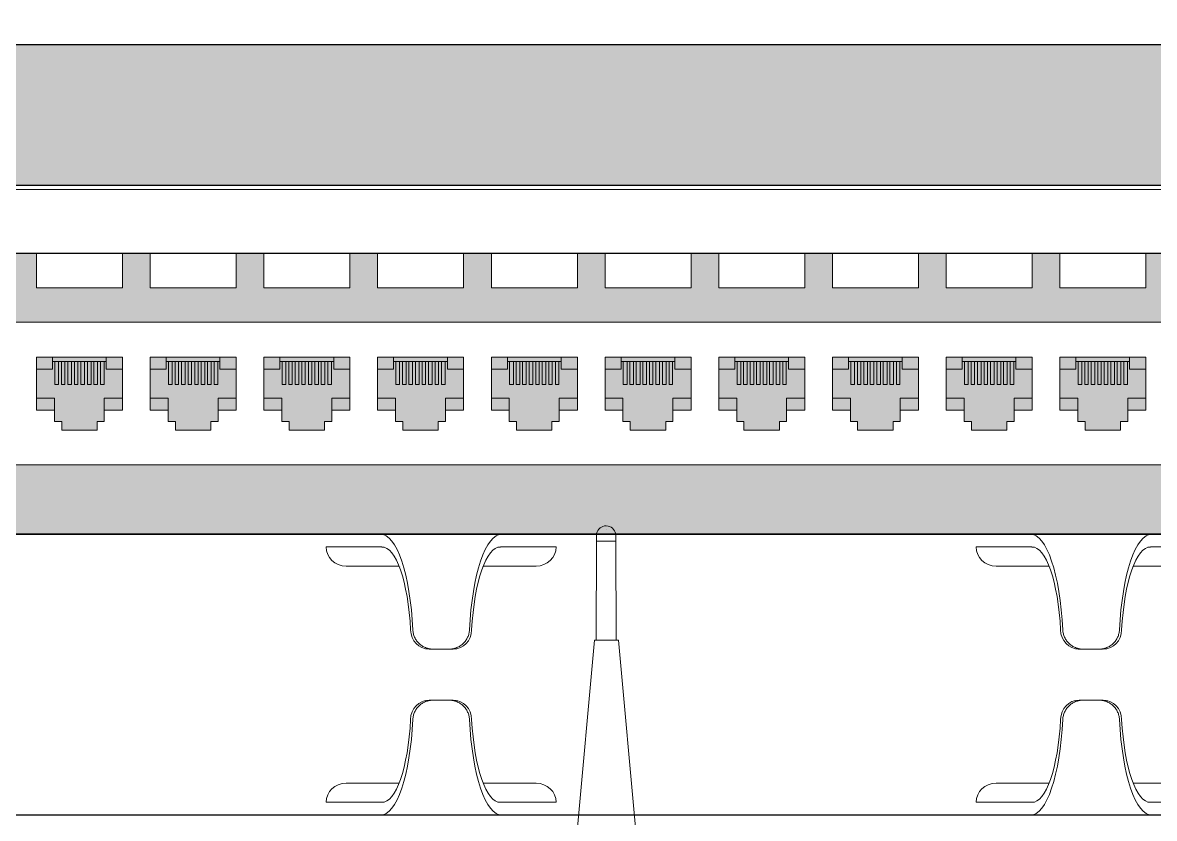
# Model space of a CAD drawing. Header units: millimetres. Extents: x -695119 to 412940, y -249585 to 622758.
# Drawn here: x -471114 to -467418, y 90512 to 93113 of the extents above; entities that cross this region are included whole.
import ezdxf

# ---------------------------------------------------------------- set-up
doc = ezdxf.new("R2010")
doc.units = ezdxf.units.MM
doc.layers.add('(АР) Текст', color=7, linetype='Continuous', lineweight=25)

# ---------------------------------------------------------------- blocks, each defined once
blk = doc.blocks.new('Органайзер1U')
at = {"lineweight": 9}
for p, q in [((923.7, 419.7, -149.5), (836.7, 419.7, -452.7)), ((1196.4, 419.7, -452.7), (1109.5, 419.7, -149.5)), ((1940.2, 419.7, 323.2), (1853.3, 419.7, 20)), ((2213, 419.7, 20), (2126.1, 419.7, 323.2)), ((951, 389.7, -162.2), (867.9, 389.7, -432.7)), ((1082.2, 389.7, -162.2), (1165.2, 389.7, -432.7)), ((1967.5, 389.7, 310.5), (1884.5, 389.7, 40)), ((2098.8, 389.7, 310.5), (2181.8, 389.7, 40)), ((1035.4, 259.8), (997.7, 259.8)), ((997.7, 259.8), (1004.1, 259.8, 22.4)), ((1029, 259.8, 22.4), (1035.4, 259.8)), ((2050.8, 259.8, 452.7), (2013.1, 259.8, 452.7)), ((2013.1, 259.8, 452.7), (2019.5, 259.8, 475.1)), ((2044.4, 259.8, 475.1), (2050.8, 259.8, 452.7)), ((1035.4, 179.8), (997.7, 179.8)), ((997.7, 179.8), (1004.1, 179.8, 22.4)), ((1029, 179.8, 22.4), (1035.4, 179.8)), ((2052, 179.8, 472.7), (2014.3, 179.8, 472.7)), ((2014.3, 179.8, 472.7), (2020.7, 179.8, 495)), ((2045.6, 179.8, 495), (2052, 179.8, 472.7)), ((951, 50, -162.2), (867.9, 50, -432.7)), ((1082.2, 50, -162.2), (1165.2, 50, -432.7)), ((1967.5, 50, 310.5), (1884.5, 50, 40)), ((2098.8, 50, 310.5), (2181.8, 50, 40)), ((923.7, 20, -149.5), (836.7, 20, -452.7)), ((1196.4, 20, -452.7), (1109.5, 20, -149.5)), ((1940.2, 20, 323.2), (1853.3, 20, 20)), ((2213, 20, 20), (2126.1, 20, 323.2))]:
    blk.add_line(p, q, dxfattribs=at)
at = {"lineweight": 30, "ltscale": 10}
for points in [[(-2403, 439.8), (2403, 439.8)], [(2403, -0.2), (-2403, -0.2)]]:
    blk.add_lwpolyline(points, dxfattribs=at)
at = {"lineweight": 9, "extrusion": (-0.275637, -3.86225e-05, -0.961262)}
for centre in [(-289.6, -959.1, -275), (-289.5, -1806, -1009.6)]:
    blk.add_arc(centre, 30, 0.0084, 90.0077, dxfattribs=at)
at = {"lineweight": 9, "extrusion": (0.275637, -3.86225e-05, -0.961262)}
for centre in [(289.9, 995.3, 285.4), (290, 2102.8, 111.3)]:
    blk.add_arc(centre, 30, 89.9923, 179.9916, dxfattribs=at)
at = {"lineweight": 9, "extrusion": (-0.275637, 3.86225e-05, -0.961262)}
for centre in [(-150, -959, -275), (-150.2, -1806, -1009.6)]:
    blk.add_arc(centre, 30, 89.9923, 179.9916, dxfattribs=at)
at = {"lineweight": 9, "extrusion": (0.275637, 3.86225e-05, -0.961262)}
for centre in [(149.7, 995.3, 285.4), (149.6, 2102.8, 111.3)]:
    blk.add_arc(centre, 30, 0.0084, 90.0077, dxfattribs=at)
at = {"lineweight": 9, "extrusion": (0.961262, -6.12038e-17, -0.275637)}
for centre in [(921.9, 261.5, -155.7), (1938.4, 261.5, 316.9)]:
    blk.add_ellipse(centre, major_axis=(51.1, 0, 178.1), ratio=0.961262, start_param=-1.580604, end_param=-0.159207, dxfattribs=at)
at = {"lineweight": 9, "extrusion": (0.961262, 6.12038e-17, 0.275637)}
for centre, major_axis, start_param, end_param in [((1111.3, 261.5, -155.7), (-51.1, 0, 178.1), -1.580604, -0.159207), ((2127.9, 261.5, 316.9), (-51.1, 0, 178.1), -1.580604, -0.159207), ((1108.7, 262.2, -146.8), (-45.1, 0, 157.4), 4.69506, 6.107426), ((2125.3, 262.2, 325.9), (-45.1, 0, 157.4), 4.69506, 6.107426)]:
    blk.add_ellipse(centre, major_axis=major_axis, ratio=0.961262, start_param=start_param, end_param=end_param, dxfattribs=at)
at = {"lineweight": 9, "extrusion": (-9.99013e-30, -1.95922e-16, -1)}
for centre in [(867.9, 419.7, -432.7), (1884.5, 419.7, 40)]:
    blk.add_ellipse(centre, major_axis=(-31.2, 0), ratio=0.961262, start_param=-1.570796, end_param=0, dxfattribs=at)
at = {"lineweight": 9, "extrusion": (-0.961262, 6.12038e-17, 0.275637)}
for centre in [(924.4, 262.2, -146.8), (1941, 262.2, 325.9)]:
    blk.add_ellipse(centre, major_axis=(45.1, 0, 157.4), ratio=0.961262, start_param=0.175759, end_param=1.588125, dxfattribs=at)
at = {"lineweight": 9}
for centre, major_axis in [((1165.2, 419.7, -432.7), (31.2, 0)), ((867.9, 20, -432.7), (-31.2, 0)), ((1884.5, 20, 40), (-31.2, 0))]:
    blk.add_ellipse(centre, major_axis=major_axis, ratio=0.961262, start_param=-1.570796, end_param=0, dxfattribs=at)
at = {"lineweight": 9, "extrusion": (-0.961262, -6.12038e-17, 0.275637)}
for centre in [(921.9, 178.1, -155.7), (1938.4, 178.1, 316.9)]:
    blk.add_ellipse(centre, major_axis=(51.1, 0, 178.1), ratio=0.961262, start_param=-1.580604, end_param=-0.159207, dxfattribs=at)
at = {"lineweight": 9, "extrusion": (0.961262, 6.12038e-17, -0.275637)}
for centre in [(924.4, 177.4, -146.8), (1941, 177.4, 325.9)]:
    blk.add_ellipse(centre, major_axis=(45.1, 0, 157.4), ratio=0.961262, start_param=0.175759, end_param=1.588125, dxfattribs=at)
at = {"lineweight": 9, "extrusion": (-0.961262, 6.12038e-17, -0.275637)}
for centre, major_axis, start_param, end_param in [((1111.3, 178.1, -155.7), (-51.1, 0, 178.1), -1.580604, -0.159207), ((1108.7, 177.4, -146.8), (-45.1, 0, 157.4), 4.69506, 6.107426), ((2127.9, 178.1, 316.9), (-51.1, 0, 178.1), -1.580604, -0.159207), ((2125.3, 177.4, 325.9), (-45.1, 0, 157.4), 4.69506, 6.107426)]:
    blk.add_ellipse(centre, major_axis=major_axis, ratio=0.961262, start_param=start_param, end_param=end_param, dxfattribs=at)
at = {"lineweight": 9, "extrusion": (9.99013e-30, 1.95922e-16, -1)}
blk.add_ellipse((1165.2, 20, -432.7), major_axis=(31.2, 0), ratio=0.961262, start_param=-1.570796, end_param=0, dxfattribs=at)
at = {"lineweight": 9}
for points in [[(952.6, 389.7, -157.5), (952.5, 389.7, -157.5), (952.4, 389.7, -157.5), (952.4, 389.7, -157.5)], [(952.6, 389.7, -157.5), (952.5, 389.7, -157.5), (952.4, 389.7, -157.5), (952.4, 389.7, -157.5)], [(1080.8, 389.7, -157.5), (1080.7, 389.7, -157.5), (1080.6, 389.7, -157.5), (1080.6, 389.7, -157.5)], [(1080.8, 389.7, -157.5), (1080.7, 389.7, -157.5), (1080.6, 389.7, -157.5), (1080.6, 389.7, -157.5)], [(1969.1, 389.7, 315.2), (1969.1, 389.7, 315.2), (1969, 389.7, 315.2), (1969, 389.7, 315.2)], [(1969.1, 389.7, 315.2), (1969.1, 389.7, 315.2), (1969, 389.7, 315.2), (1969, 389.7, 315.2)], [(2097.3, 389.7, 315.2), (2097.3, 389.7, 315.2), (2097.2, 389.7, 315.2), (2097.2, 389.7, 315.2)], [(2097.3, 389.7, 315.2), (2097.3, 389.7, 315.2), (2097.2, 389.7, 315.2), (2097.2, 389.7, 315.2)]]:
    blk.add_open_spline(points, degree=3, dxfattribs=at)
for points, knots in [([(1004.1, 259.8, 22.4), (1002.2, 259.8, 22.4), (1000.2, 260, 22.4), (996.2, 260.7, 22.4), (994.2, 261.3, 22.4), (990.3, 262.8, 22.4), (988.5, 263.8, 22.4), (985, 266, 22.3), (983.4, 267.2, 22.3), (980.7, 269.9, 22.2), (979.3, 271.4, 22.1), (977, 274.6, 21.9), (976, 276.4, 21.8), (974.3, 280.1, 21.4), (973.6, 282, 21.2), (972.7, 285.9, 20.7), (972.4, 287.9, 20.4), (972.3, 289.8, 20.1)], [18.612291, 18.612291, 18.612291, 18.612291, 19.195929, 19.195929, 19.779566, 19.779566, 20.363204, 20.363204, 20.946842, 20.946842, 21.522754, 21.522754, 22.098666, 22.098666, 22.674578, 22.674578, 23.250457, 23.250457, 23.250457, 23.250457]), ([(1060.8, 289.8, 20.1), (1060.8, 287.9, 20.4), (1060.5, 285.9, 20.7), (1059.6, 282.1, 21.2), (1058.9, 280.1, 21.4), (1057.2, 276.5, 21.8), (1056.2, 274.7, 21.9), (1053.9, 271.4, 22.1), (1052.6, 270, 22.2), (1049.8, 267.3, 22.3), (1048.2, 266, 22.3), (1044.7, 263.8, 22.4), (1042.9, 262.8, 22.4), (1039, 261.3, 22.4), (1037, 260.7, 22.4), (1033, 260, 22.4), (1031, 259.8, 22.4), (1029, 259.8, 22.4)], [4.570415, 4.570415, 4.570415, 4.570415, 5.143883, 5.143883, 5.717385, 5.717385, 6.290887, 6.290887, 6.864388, 6.864388, 7.450436, 7.450436, 8.036484, 8.036484, 8.622531, 8.622531, 9.208579, 9.208579, 9.208579, 9.208579]), ([(2020.7, 259.8, 495), (2018.8, 259.8, 495), (2016.7, 260, 495), (2012.7, 260.7, 495), (2010.7, 261.3, 495.1), (2006.9, 262.8, 495), (2005, 263.8, 495), (2001.6, 266, 495), (2000, 267.2, 495), (1997.2, 269.9, 494.9), (1995.9, 271.4, 494.8), (1993.6, 274.6, 494.6), (1992.5, 276.4, 494.4), (1990.8, 280.1, 494.1), (1990.2, 282, 493.9), (1989.2, 285.9, 493.4), (1989, 287.9, 493.1), (1988.9, 289.8, 492.8)], [18.612291, 18.612291, 18.612291, 18.612291, 19.195929, 19.195929, 19.779566, 19.779566, 20.363204, 20.363204, 20.946842, 20.946842, 21.522754, 21.522754, 22.098666, 22.098666, 22.674578, 22.674578, 23.250457, 23.250457, 23.250457, 23.250457]), ([(2077.4, 289.8, 492.8), (2077.3, 287.9, 493.1), (2077.1, 285.9, 493.4), (2076.1, 282.1, 493.9), (2075.5, 280.1, 494.1), (2073.8, 276.5, 494.4), (2072.8, 274.7, 494.6), (2070.4, 271.4, 494.8), (2069.1, 270, 494.9), (2066.3, 267.3, 495), (2064.8, 266, 495), (2061.3, 263.8, 495), (2059.5, 262.8, 495), (2055.6, 261.3, 495.1), (2053.6, 260.7, 495), (2049.6, 260, 495), (2047.5, 259.8, 495), (2045.6, 259.8, 495)], [4.570415, 4.570415, 4.570415, 4.570415, 5.143883, 5.143883, 5.717385, 5.717385, 6.290887, 6.290887, 6.864388, 6.864388, 7.450436, 7.450436, 8.036484, 8.036484, 8.622531, 8.622531, 9.208579, 9.208579, 9.208579, 9.208579]), ([(1004.1, 179.8, 22.4), (1002.2, 179.8, 22.4), (1000.2, 179.7, 22.4), (996.2, 178.9, 22.4), (994.2, 178.3, 22.4), (990.3, 176.8, 22.4), (988.5, 175.9, 22.4), (985, 173.7, 22.3), (983.4, 172.4, 22.3), (980.7, 169.7, 22.2), (979.3, 168.3, 22.1), (977, 165, 21.9), (976, 163.2, 21.8), (974.3, 159.5, 21.4), (973.6, 157.6, 21.2), (972.7, 153.7, 20.7), (972.4, 151.8, 20.4), (972.3, 149.9, 20.1)], [18.612291, 18.612291, 18.612291, 18.612291, 19.195929, 19.195929, 19.779566, 19.779566, 20.363204, 20.363204, 20.946842, 20.946842, 21.522754, 21.522754, 22.098666, 22.098666, 22.674578, 22.674578, 23.250457, 23.250457, 23.250457, 23.250457]), ([(1060.8, 149.9, 20.1), (1060.8, 151.8, 20.4), (1060.5, 153.7, 20.7), (1059.6, 157.6, 21.2), (1058.9, 159.5, 21.4), (1057.2, 163.2, 21.8), (1056.2, 164.9, 21.9), (1053.9, 168.2, 22.1), (1052.6, 169.7, 22.2), (1049.8, 172.4, 22.3), (1048.2, 173.6, 22.3), (1044.7, 175.8, 22.4), (1042.9, 176.8, 22.4), (1039, 178.3, 22.4), (1037, 178.9, 22.4), (1033, 179.7, 22.4), (1031, 179.8, 22.4), (1029, 179.8, 22.4)], [4.570415, 4.570415, 4.570415, 4.570415, 5.143883, 5.143883, 5.717385, 5.717385, 6.290887, 6.290887, 6.864388, 6.864388, 7.450436, 7.450436, 8.036484, 8.036484, 8.622531, 8.622531, 9.208579, 9.208579, 9.208579, 9.208579]), ([(2020.7, 179.8, 495), (2018.8, 179.8, 495), (2016.7, 179.7, 495), (2012.7, 178.9, 495), (2010.7, 178.3, 495.1), (2006.9, 176.8, 495), (2005, 175.9, 495), (2001.6, 173.7, 495), (2000, 172.4, 495), (1997.2, 169.7, 494.9), (1995.9, 168.3, 494.8), (1993.6, 165, 494.6), (1992.5, 163.2, 494.4), (1990.8, 159.5, 494.1), (1990.2, 157.6, 493.9), (1989.2, 153.7, 493.4), (1989, 151.8, 493.1), (1988.9, 149.9, 492.8)], [18.612291, 18.612291, 18.612291, 18.612291, 19.195929, 19.195929, 19.779566, 19.779566, 20.363204, 20.363204, 20.946842, 20.946842, 21.522754, 21.522754, 22.098666, 22.098666, 22.674578, 22.674578, 23.250457, 23.250457, 23.250457, 23.250457]), ([(2077.4, 149.9, 492.8), (2077.3, 151.8, 493.1), (2077.1, 153.7, 493.4), (2076.1, 157.6, 493.9), (2075.5, 159.5, 494.1), (2073.8, 163.2, 494.4), (2072.8, 164.9, 494.6), (2070.4, 168.2, 494.8), (2069.1, 169.7, 494.9), (2066.3, 172.4, 495), (2064.8, 173.6, 495), (2061.3, 175.8, 495), (2059.5, 176.8, 495), (2055.6, 178.3, 495.1), (2053.6, 178.9, 495), (2049.6, 179.7, 495), (2047.5, 179.8, 495), (2045.6, 179.8, 495)], [4.570415, 4.570415, 4.570415, 4.570415, 5.143883, 5.143883, 5.717385, 5.717385, 6.290887, 6.290887, 6.864388, 6.864388, 7.450436, 7.450436, 8.036484, 8.036484, 8.622531, 8.622531, 9.208579, 9.208579, 9.208579, 9.208579])]:
    blk.add_open_spline(points, degree=3, knots=knots, dxfattribs=at)
blk = doc.blocks.new('24_port')
at = {"ltscale": 10}
h = blk.add_hatch(color=256, dxfattribs=at)
h.set_gradient(color1=(230, 230, 230), color2=(232, 232, 232), rotation=45, one_color=1, tint=0.91, name='CYLINDER')
h.paths.add_polyline_path([(2223, 0), (2223, 440), (2112.5, 440), (2112.5, 385.8), (1978, 385.8), (1978, 440), (1934.6, 440), (1934.6, 385.8), (1800.1, 385.8), (1800.1, 440), (1756.8, 440), (1756.8, 385.8), (1622.3, 385.8), (1622.3, 440), (1578.9, 440), (1578.9, 385.8), (1444.5, 385.8), (1444.5, 440), (1401.1, 440), (1401.1, 385.8), (1266.6, 385.8), (1266.6, 440), (1223.3, 440), (1223.3, 385.8), (1088.8, 385.8), (1088.8, 440), (1045.4, 440), (1045.4, 385.8), (910.9, 385.8), (910.9, 440), (867.6, 440), (867.6, 385.8), (733.1, 385.8), (733.1, 440), (689.7, 440), (689.7, 385.8), (555.3, 385.8), (555.3, 440), (511.9, 440), (511.9, 385.8), (377.4, 385.8), (377.4, 440), (334.1, 440), (334.1, 385.8), (199.6, 385.8), (199.6, 440), (156.2, 440), (156.2, 385.8), (21.7, 385.8), (21.7, 440), (-21.6, 440), (-21.6, 385.8), (-156.1, 385.8), (-156.1, 440), (-199.5, 440), (-199.5, 385.8), (-333.9, 385.8), (-333.9, 440), (-377.3, 440), (-377.3, 385.8), (-511.8, 385.8), (-511.8, 440), (-555.1, 440), (-555.1, 385.8), (-689.6, 385.8), (-689.6, 440), (-733, 440), (-733, 385.8), (-867.5, 385.8), (-867.5, 440), (-910.8, 440), (-910.8, 385.8), (-1045.3, 385.8), (-1045.3, 440), (-1088.7, 440), (-1088.7, 385.8), (-1223.1, 385.8), (-1223.1, 440), (-1266.5, 440), (-1266.5, 385.8), (-1401, 385.8), (-1401, 440), (-1444.3, 440), (-1444.3, 385.8), (-1578.8, 385.8), (-1578.8, 440), (-1622.2, 440), (-1622.2, 385.8), (-1756.7, 385.8), (-1756.7, 440), (-1800, 440), (-1800, 385.8), (-1934.5, 385.8), (-1934.5, 440), (-1977.9, 440), (-1977.9, 385.8), (-2112.3, 385.8), (-2112.3, 440), (-2223, 440), (-2223, 0)])
h.paths.add_polyline_path([(-2167.7, 108.4), (-2167.7, 331.6), (2167.7, 331.6), (2167.7, 108.4)], flags=16)
h.paths.add_polyline_path([(-116.7, 162.7), (-116.7, 176.2), (-128, 176.2), (-128, 194.3), (-156.1, 194.3), (-156.1, 277.3), (-21.6, 277.3), (-21.6, 194.3), (-50, 194.3), (-50, 176.2), (-61.3, 176.2), (-61.3, 162.7)], flags=0)
h.paths.add_polyline_path([(-199.5, 194.3), (-227.8, 194.3), (-227.8, 176.2), (-239.1, 176.2), (-239.1, 162.7), (-294.5, 162.7), (-294.5, 176.2), (-305.8, 176.2), (-305.8, 194.3), (-333.9, 194.3), (-333.9, 277.3), (-199.5, 277.3)], flags=0)
h.paths.add_polyline_path([(21.7, 194.3), (21.7, 277.3), (156.2, 277.3), (156.2, 194.3), (127.9, 194.3), (127.9, 176.2), (116.6, 176.2), (116.6, 162.7), (61.1, 162.7), (61.1, 176.2), (49.8, 176.2), (49.8, 194.3)], flags=0)
h.paths.add_polyline_path([(-377.3, 194.3), (-405.7, 194.3), (-405.7, 176.2), (-416.9, 176.2), (-416.9, 162.7), (-472.4, 162.7), (-472.4, 176.2), (-483.7, 176.2), (-483.7, 194.3), (-511.8, 194.3), (-511.8, 277.3), (-377.3, 277.3)], flags=0)
h.paths.add_polyline_path([(199.6, 194.3), (199.6, 277.3), (334.1, 277.3), (334.1, 194.3), (305.7, 194.3), (305.7, 176.2), (294.4, 176.2), (294.4, 162.7), (239, 162.7), (239, 176.2), (227.7, 176.2), (227.7, 194.3)], flags=0)
h.paths.add_polyline_path([(-555.1, 194.3), (-583.5, 194.3), (-583.5, 176.2), (-594.8, 176.2), (-594.8, 162.7), (-650.2, 162.7), (-650.2, 176.2), (-661.5, 176.2), (-661.5, 194.3), (-689.6, 194.3), (-689.6, 277.3), (-555.1, 277.3)], flags=0)
h.paths.add_polyline_path([(377.4, 194.3), (377.4, 277.3), (511.9, 277.3), (511.9, 194.3), (483.5, 194.3), (483.5, 176.2), (472.3, 176.2), (472.3, 162.7), (416.8, 162.7), (416.8, 176.2), (405.5, 176.2), (405.5, 194.3)], flags=0)
h.paths.add_polyline_path([(-733, 194.3), (-761.3, 194.3), (-761.3, 176.2), (-772.6, 176.2), (-772.6, 162.7), (-828.1, 162.7), (-828.1, 176.2), (-839.4, 176.2), (-839.4, 194.3), (-867.5, 194.3), (-867.5, 277.3), (-733, 277.3)], flags=0)
h.paths.add_polyline_path([(555.3, 194.3), (555.3, 277.3), (689.7, 277.3), (689.7, 194.3), (661.4, 194.3), (661.4, 176.2), (650.1, 176.2), (650.1, 162.7), (594.7, 162.7), (594.7, 176.2), (583.4, 176.2), (583.4, 194.3)], flags=0)
h.paths.add_polyline_path([(-910.8, 194.3), (-939.2, 194.3), (-939.2, 176.2), (-950.5, 176.2), (-950.5, 162.7), (-1005.9, 162.7), (-1005.9, 176.2), (-1017.2, 176.2), (-1017.2, 194.3), (-1045.3, 194.3), (-1045.3, 277.3), (-910.8, 277.3)], flags=0)
h.paths.add_polyline_path([(733.1, 194.3), (733.1, 277.3), (867.6, 277.3), (867.6, 194.3), (839.2, 194.3), (839.2, 176.2), (827.9, 176.2), (827.9, 162.7), (772.5, 162.7), (772.5, 176.2), (761.2, 176.2), (761.2, 194.3)], flags=0)
h.paths.add_polyline_path([(-1088.7, 194.3), (-1117, 194.3), (-1117, 176.2), (-1128.3, 176.2), (-1128.3, 162.7), (-1183.7, 162.7), (-1183.7, 176.2), (-1195, 176.2), (-1195, 194.3), (-1223.1, 194.3), (-1223.1, 277.3), (-1088.7, 277.3)], flags=0)
h.paths.add_polyline_path([(910.9, 194.3), (910.9, 277.3), (1045.4, 277.3), (1045.4, 194.3), (1017.1, 194.3), (1017.1, 176.2), (1005.8, 176.2), (1005.8, 162.7), (950.3, 162.7), (950.3, 176.2), (939, 176.2), (939, 194.3)], flags=0)
h.paths.add_polyline_path([(-1266.5, 194.3), (-1294.9, 194.3), (-1294.9, 176.2), (-1306.1, 176.2), (-1306.1, 162.7), (-1361.6, 162.7), (-1361.6, 176.2), (-1372.9, 176.2), (-1372.9, 194.3), (-1401, 194.3), (-1401, 277.3), (-1266.5, 277.3)], flags=0)
h.paths.add_polyline_path([(1088.8, 194.3), (1088.8, 277.3), (1223.3, 277.3), (1223.3, 194.3), (1194.9, 194.3), (1194.9, 176.2), (1183.6, 176.2), (1183.6, 162.7), (1128.2, 162.7), (1128.2, 176.2), (1116.9, 176.2), (1116.9, 194.3)], flags=0)
h.paths.add_polyline_path([(-1444.3, 194.3), (-1472.7, 194.3), (-1472.7, 176.2), (-1484, 176.2), (-1484, 162.7), (-1539.4, 162.7), (-1539.4, 176.2), (-1550.7, 176.2), (-1550.7, 194.3), (-1578.8, 194.3), (-1578.8, 277.3), (-1444.3, 277.3)], flags=0)
h.paths.add_polyline_path([(1266.6, 194.3), (1266.6, 277.3), (1401.1, 277.3), (1401.1, 194.3), (1372.8, 194.3), (1372.8, 176.2), (1361.5, 176.2), (1361.5, 162.7), (1306, 162.7), (1306, 176.2), (1294.7, 176.2), (1294.7, 194.3)], flags=0)
h.paths.add_polyline_path([(-1622.2, 194.3), (-1650.5, 194.3), (-1650.5, 176.2), (-1661.8, 176.2), (-1661.8, 162.7), (-1717.3, 162.7), (-1717.3, 176.2), (-1728.6, 176.2), (-1728.6, 194.3), (-1756.7, 194.3), (-1756.7, 277.3), (-1622.2, 277.3)], flags=0)
h.paths.add_polyline_path([(1444.5, 194.3), (1444.5, 277.3), (1578.9, 277.3), (1578.9, 194.3), (1550.6, 194.3), (1550.6, 176.2), (1539.3, 176.2), (1539.3, 162.7), (1483.9, 162.7), (1483.9, 176.2), (1472.6, 176.2), (1472.6, 194.3)], flags=0)
h.paths.add_polyline_path([(-1800, 194.3), (-1828.4, 194.3), (-1828.4, 176.2), (-1839.7, 176.2), (-1839.7, 162.7), (-1895.1, 162.7), (-1895.1, 176.2), (-1906.4, 176.2), (-1906.4, 194.3), (-1934.5, 194.3), (-1934.5, 277.3), (-1800, 277.3)], flags=0)
h.paths.add_polyline_path([(1622.3, 194.3), (1622.3, 277.3), (1756.8, 277.3), (1756.8, 194.3), (1728.4, 194.3), (1728.4, 176.2), (1717.1, 176.2), (1717.1, 162.7), (1661.7, 162.7), (1661.7, 176.2), (1650.4, 176.2), (1650.4, 194.3)], flags=0)
h.paths.add_polyline_path([(-1977.9, 194.3), (-2006.2, 194.3), (-2006.2, 176.2), (-2017.5, 176.2), (-2017.5, 162.7), (-2072.9, 162.7), (-2072.9, 176.2), (-2084.2, 176.2), (-2084.2, 194.3), (-2112.3, 194.3), (-2112.3, 277.3), (-1977.9, 277.3)], flags=0)
h.paths.add_polyline_path([(1800.1, 194.3), (1800.1, 277.3), (1934.6, 277.3), (1934.6, 194.3), (1906.3, 194.3), (1906.3, 176.2), (1895, 176.2), (1895, 162.7), (1839.5, 162.7), (1839.5, 176.2), (1828.2, 176.2), (1828.2, 194.3)], flags=0)
h.paths.add_polyline_path([(1978, 194.3), (1978, 277.3), (2112.5, 277.3), (2112.5, 194.3), (2084.1, 194.3), (2084.1, 176.2), (2072.8, 176.2), (2072.8, 162.7), (2017.4, 162.7), (2017.4, 176.2), (2006.1, 176.2), (2006.1, 194.3)], flags=0)
at = {"lineweight": 5, "ltscale": 10}
for p, q in [((-2167.7, 331.6), (2167.7, 331.6)), ((416.8, 162.7), (472.3, 162.7)), ((594.7, 162.7), (650.1, 162.7)), ((772.5, 162.7), (827.9, 162.7)), ((950.3, 162.7), (1005.8, 162.7)), ((1128.2, 162.7), (1183.6, 162.7)), ((1306, 162.7), (1361.5, 162.7)), ((1483.9, 162.7), (1539.3, 162.7)), ((1661.7, 162.7), (1717.1, 162.7)), ((1839.5, 162.7), (1895, 162.7)), ((2017.4, 162.7), (2072.8, 162.7)), ((-2167.7, 108.4), (2167.7, 108.4))]:
    blk.add_line(p, q, dxfattribs=at)
at = {"lineweight": 5}
for p, q in [((377.4, 277.3), (511.9, 277.3)), ((377.4, 194.3), (377.4, 277.3)), ((402.5, 258.5), (402.5, 277.3)), ((402.5, 270.1), (486.6, 270.1)), ((406, 234.2), (406, 270.1)), ((411.8, 234.2), (411.8, 270.1)), ((416.3, 234.2), (416.3, 270.1)), ((421.8, 234.2), (421.8, 270.1)), ((426.3, 234.2), (426.3, 270.1)), ((432.1, 234.2), (432.1, 270.1)), ((436.6, 234.2), (436.6, 270.1)), ((442.2, 234.2), (442.2, 270.1)), ((446.9, 234.2), (446.9, 270.1)), ((452.4, 234.2), (452.4, 270.1)), ((457, 234.2), (457, 270.1)), ((462.7, 234.2), (462.7, 270.1)), ((467.2, 234.2), (467.2, 270.1)), ((472.8, 234.2), (472.8, 270.1)), ((477.5, 234.2), (477.5, 270.1)), ((483, 234.2), (483, 270.1)), ((486.6, 258.5), (486.6, 277.3)), ((511.9, 277.3), (511.9, 194.3)), ((555.3, 277.3), (689.7, 277.3)), ((555.3, 194.3), (555.3, 277.3)), ((580.4, 258.5), (580.4, 277.3)), ((580.4, 270.1), (664.4, 270.1)), ((583.9, 234.2), (583.9, 270.1)), ((589.6, 234.2), (589.6, 270.1)), ((594.2, 234.2), (594.2, 270.1)), ((599.7, 234.2), (599.7, 270.1)), ((604.2, 234.2), (604.2, 270.1)), ((610, 234.2), (610, 270.1)), ((614.5, 234.2), (614.5, 270.1)), ((620, 234.2), (620, 270.1)), ((624.8, 234.2), (624.8, 270.1)), ((630.3, 234.2), (630.3, 270.1)), ((634.8, 234.2), (634.8, 270.1)), ((640.6, 234.2), (640.6, 270.1)), ((645.1, 234.2), (645.1, 270.1)), ((650.6, 234.2), (650.6, 270.1)), ((655.4, 234.2), (655.4, 270.1)), ((660.9, 234.2), (660.9, 270.1)), ((664.4, 258.5), (664.4, 277.3)), ((689.7, 277.3), (689.7, 194.3)), ((733.1, 277.3), (867.6, 277.3)), ((733.1, 194.3), (733.1, 277.3)), ((758.2, 258.5), (758.2, 277.3)), ((758.2, 270.1), (842.2, 270.1)), ((761.7, 234.2), (761.7, 270.1)), ((767.5, 234.2), (767.5, 270.1)), ((772, 234.2), (772, 270.1)), ((777.5, 234.2), (777.5, 270.1)), ((782, 234.2), (782, 270.1)), ((787.8, 234.2), (787.8, 270.1)), ((792.3, 234.2), (792.3, 270.1)), ((797.8, 234.2), (797.8, 270.1)), ((802.6, 234.2), (802.6, 270.1)), ((808.1, 234.2), (808.1, 270.1)), ((812.6, 234.2), (812.6, 270.1)), ((818.4, 234.2), (818.4, 270.1)), ((822.9, 234.2), (822.9, 270.1)), ((828.4, 234.2), (828.4, 270.1)), ((833.2, 234.2), (833.2, 270.1)), ((838.7, 234.2), (838.7, 270.1)), ((842.2, 258.5), (842.2, 277.3)), ((867.6, 277.3), (867.6, 194.3)), ((910.9, 277.3), (1045.4, 277.3)), ((910.9, 194.3), (910.9, 277.3)), ((936, 258.5), (936, 277.3)), ((936, 270.1), (1020.1, 270.1)), ((939.5, 234.2), (939.5, 270.1)), ((945.3, 234.2), (945.3, 270.1)), ((949.8, 234.2), (949.8, 270.1)), ((955.4, 234.2), (955.4, 270.1)), ((959.9, 234.2), (959.9, 270.1)), ((965.6, 234.2), (965.6, 270.1)), ((970.2, 234.2), (970.2, 270.1)), ((975.7, 234.2), (975.7, 270.1)), ((980.4, 234.2), (980.4, 270.1)), ((986, 234.2), (986, 270.1)), ((990.5, 234.2), (990.5, 270.1)), ((996.2, 234.2), (996.2, 270.1)), ((1000.8, 234.2), (1000.8, 270.1)), ((1006.3, 234.2), (1006.3, 270.1)), ((1011, 234.2), (1011, 270.1)), ((1016.6, 234.2), (1016.6, 270.1)), ((1020.1, 258.5), (1020.1, 277.3)), ((1045.4, 277.3), (1045.4, 194.3)), ((1088.8, 277.3), (1223.3, 277.3)), ((1088.8, 194.3), (1088.8, 277.3)), ((1113.9, 258.5), (1113.9, 277.3)), ((1113.9, 270.1), (1197.9, 270.1)), ((1117.4, 234.2), (1117.4, 270.1)), ((1123.2, 234.2), (1123.2, 270.1)), ((1127.7, 234.2), (1127.7, 270.1)), ((1133.2, 234.2), (1133.2, 270.1)), ((1137.7, 234.2), (1137.7, 270.1)), ((1143.5, 234.2), (1143.5, 270.1)), ((1148, 234.2), (1148, 270.1)), ((1153.5, 234.2), (1153.5, 270.1)), ((1158.3, 234.2), (1158.3, 270.1)), ((1163.8, 234.2), (1163.8, 270.1)), ((1168.3, 234.2), (1168.3, 270.1)), ((1174.1, 234.2), (1174.1, 270.1)), ((1178.6, 234.2), (1178.6, 270.1)), ((1184.1, 234.2), (1184.1, 270.1)), ((1188.9, 234.2), (1188.9, 270.1)), ((1194.4, 234.2), (1194.4, 270.1)), ((1197.9, 258.5), (1197.9, 277.3)), ((1223.3, 277.3), (1223.3, 194.3)), ((1266.6, 277.3), (1401.1, 277.3)), ((1266.6, 194.3), (1266.6, 277.3)), ((1291.7, 258.5), (1291.7, 277.3)), ((1291.7, 270.1), (1375.8, 270.1)), ((1295.2, 234.2), (1295.2, 270.1)), ((1301, 234.2), (1301, 270.1)), ((1305.5, 234.2), (1305.5, 270.1)), ((1311, 234.2), (1311, 270.1)), ((1315.5, 234.2), (1315.5, 270.1)), ((1321.3, 234.2), (1321.3, 270.1)), ((1325.8, 234.2), (1325.8, 270.1)), ((1331.4, 234.2), (1331.4, 270.1)), ((1336.1, 234.2), (1336.1, 270.1)), ((1341.6, 234.2), (1341.6, 270.1)), ((1346.2, 234.2), (1346.2, 270.1)), ((1351.9, 234.2), (1351.9, 270.1)), ((1356.4, 234.2), (1356.4, 270.1)), ((1362, 234.2), (1362, 270.1)), ((1366.7, 234.2), (1366.7, 270.1)), ((1372.2, 234.2), (1372.2, 270.1)), ((1375.8, 258.5), (1375.8, 277.3)), ((1401.1, 277.3), (1401.1, 194.3)), ((1444.5, 277.3), (1578.9, 277.3)), ((1444.5, 194.3), (1444.5, 277.3)), ((1469.6, 258.5), (1469.6, 277.3)), ((1469.6, 270.1), (1553.6, 270.1)), ((1473.1, 234.2), (1473.1, 270.1)), ((1478.8, 234.2), (1478.8, 270.1)), ((1483.4, 234.2), (1483.4, 270.1)), ((1488.9, 234.2), (1488.9, 270.1)), ((1493.4, 234.2), (1493.4, 270.1)), ((1499.2, 234.2), (1499.2, 270.1)), ((1503.7, 234.2), (1503.7, 270.1)), ((1509.2, 234.2), (1509.2, 270.1)), ((1514, 234.2), (1514, 270.1)), ((1519.5, 234.2), (1519.5, 270.1)), ((1524, 234.2), (1524, 270.1)), ((1529.8, 234.2), (1529.8, 270.1)), ((1534.3, 234.2), (1534.3, 270.1)), ((1539.8, 234.2), (1539.8, 270.1)), ((1544.6, 234.2), (1544.6, 270.1)), ((1550.1, 234.2), (1550.1, 270.1)), ((1553.6, 258.5), (1553.6, 277.3)), ((1578.9, 277.3), (1578.9, 194.3)), ((1622.3, 277.3), (1756.8, 277.3)), ((1622.3, 194.3), (1622.3, 277.3)), ((1647.4, 258.5), (1647.4, 277.3)), ((1647.4, 270.1), (1731.4, 270.1)), ((1650.9, 234.2), (1650.9, 270.1)), ((1656.7, 234.2), (1656.7, 270.1)), ((1661.2, 234.2), (1661.2, 270.1)), ((1666.7, 234.2), (1666.7, 270.1)), ((1671.2, 234.2), (1671.2, 270.1)), ((1677, 234.2), (1677, 270.1)), ((1681.5, 234.2), (1681.5, 270.1)), ((1687, 234.2), (1687, 270.1)), ((1691.8, 234.2), (1691.8, 270.1)), ((1697.3, 234.2), (1697.3, 270.1)), ((1701.8, 234.2), (1701.8, 270.1)), ((1707.6, 234.2), (1707.6, 270.1)), ((1712.1, 234.2), (1712.1, 270.1)), ((1717.6, 234.2), (1717.6, 270.1)), ((1722.4, 234.2), (1722.4, 270.1)), ((1727.9, 234.2), (1727.9, 270.1)), ((1731.4, 258.5), (1731.4, 277.3)), ((1756.8, 277.3), (1756.8, 194.3)), ((1800.1, 277.3), (1934.6, 277.3)), ((1800.1, 194.3), (1800.1, 277.3)), ((1825.2, 258.5), (1825.2, 277.3)), ((1825.2, 270.1), (1909.3, 270.1)), ((1828.7, 234.2), (1828.7, 270.1)), ((1834.5, 234.2), (1834.5, 270.1)), ((1839, 234.2), (1839, 270.1)), ((1844.6, 234.2), (1844.6, 270.1)), ((1849.1, 234.2), (1849.1, 270.1)), ((1854.8, 234.2), (1854.8, 270.1)), ((1859.4, 234.2), (1859.4, 270.1)), ((1864.9, 234.2), (1864.9, 270.1)), ((1869.6, 234.2), (1869.6, 270.1)), ((1875.2, 234.2), (1875.2, 270.1)), ((1879.7, 234.2), (1879.7, 270.1)), ((1885.4, 234.2), (1885.4, 270.1)), ((1890, 234.2), (1890, 270.1)), ((1895.5, 234.2), (1895.5, 270.1)), ((1900.2, 234.2), (1900.2, 270.1)), ((1905.8, 234.2), (1905.8, 270.1)), ((1909.3, 258.5), (1909.3, 277.3)), ((1934.6, 277.3), (1934.6, 194.3)), ((1978, 277.3), (2112.5, 277.3)), ((1978, 194.3), (1978, 277.3)), ((2003.1, 258.5), (2003.1, 277.3)), ((2003.1, 270.1), (2087.1, 270.1)), ((2006.6, 234.2), (2006.6, 270.1)), ((2012.4, 234.2), (2012.4, 270.1)), ((2016.9, 234.2), (2016.9, 270.1)), ((2022.4, 234.2), (2022.4, 270.1)), ((2026.9, 234.2), (2026.9, 270.1)), ((2032.7, 234.2), (2032.7, 270.1)), ((2037.2, 234.2), (2037.2, 270.1)), ((2042.7, 234.2), (2042.7, 270.1)), ((2047.5, 234.2), (2047.5, 270.1)), ((2053, 234.2), (2053, 270.1)), ((2057.5, 234.2), (2057.5, 270.1)), ((2063.3, 234.2), (2063.3, 270.1)), ((2067.8, 234.2), (2067.8, 270.1)), ((2073.3, 234.2), (2073.3, 270.1)), ((2078.1, 234.2), (2078.1, 270.1)), ((2083.6, 234.2), (2083.6, 270.1)), ((2087.1, 258.5), (2087.1, 277.3)), ((2112.5, 277.3), (2112.5, 194.3)), ((402.5, 258.5), (377.4, 258.5)), ((486.6, 258.5), (511.9, 258.5)), ((580.4, 258.5), (555.3, 258.5)), ((664.4, 258.5), (689.7, 258.5)), ((758.2, 258.5), (733.1, 258.5)), ((842.2, 258.5), (867.6, 258.5)), ((936, 258.5), (910.9, 258.5)), ((1020.1, 258.5), (1045.4, 258.5)), ((1113.9, 258.5), (1088.8, 258.5)), ((1197.9, 258.5), (1223.3, 258.5)), ((1291.7, 258.5), (1266.6, 258.5)), ((1375.8, 258.5), (1401.1, 258.5)), ((1469.6, 258.5), (1444.5, 258.5)), ((1553.6, 258.5), (1578.9, 258.5)), ((1647.4, 258.5), (1622.3, 258.5)), ((1731.4, 258.5), (1756.8, 258.5)), ((1825.2, 258.5), (1800.1, 258.5)), ((1909.3, 258.5), (1934.6, 258.5)), ((2003.1, 258.5), (1978, 258.5)), ((2087.1, 258.5), (2112.5, 258.5)), ((411.8, 234.2), (406, 234.2)), ((421.8, 234.2), (416.3, 234.2)), ((432.1, 234.2), (426.3, 234.2)), ((442.2, 234.2), (436.6, 234.2)), ((452.4, 234.2), (446.9, 234.2)), ((462.7, 234.2), (457, 234.2)), ((472.8, 234.2), (467.2, 234.2)), ((483, 234.2), (477.5, 234.2)), ((589.6, 234.2), (583.9, 234.2)), ((599.7, 234.2), (594.2, 234.2)), ((610, 234.2), (604.2, 234.2)), ((620, 234.2), (614.5, 234.2)), ((630.3, 234.2), (624.8, 234.2)), ((640.6, 234.2), (634.8, 234.2)), ((650.6, 234.2), (645.1, 234.2)), ((660.9, 234.2), (655.4, 234.2)), ((767.5, 234.2), (761.7, 234.2)), ((777.5, 234.2), (772, 234.2)), ((787.8, 234.2), (782, 234.2)), ((797.8, 234.2), (792.3, 234.2)), ((808.1, 234.2), (802.6, 234.2)), ((818.4, 234.2), (812.6, 234.2)), ((828.4, 234.2), (822.9, 234.2)), ((838.7, 234.2), (833.2, 234.2)), ((945.3, 234.2), (939.5, 234.2)), ((955.4, 234.2), (949.8, 234.2)), ((965.6, 234.2), (959.9, 234.2)), ((975.7, 234.2), (970.2, 234.2)), ((986, 234.2), (980.4, 234.2)), ((996.2, 234.2), (990.5, 234.2)), ((1006.3, 234.2), (1000.8, 234.2)), ((1016.6, 234.2), (1011, 234.2)), ((1123.2, 234.2), (1117.4, 234.2)), ((1133.2, 234.2), (1127.7, 234.2)), ((1143.5, 234.2), (1137.7, 234.2)), ((1153.5, 234.2), (1148, 234.2)), ((1163.8, 234.2), (1158.3, 234.2)), ((1174.1, 234.2), (1168.3, 234.2)), ((1184.1, 234.2), (1178.6, 234.2)), ((1194.4, 234.2), (1188.9, 234.2)), ((1301, 234.2), (1295.2, 234.2)), ((1311, 234.2), (1305.5, 234.2)), ((1321.3, 234.2), (1315.5, 234.2)), ((1331.4, 234.2), (1325.8, 234.2)), ((1341.6, 234.2), (1336.1, 234.2)), ((1351.9, 234.2), (1346.2, 234.2)), ((1362, 234.2), (1356.4, 234.2)), ((1372.2, 234.2), (1366.7, 234.2)), ((1478.8, 234.2), (1473.1, 234.2)), ((1488.9, 234.2), (1483.4, 234.2)), ((1499.2, 234.2), (1493.4, 234.2)), ((1509.2, 234.2), (1503.7, 234.2)), ((1519.5, 234.2), (1514, 234.2)), ((1529.8, 234.2), (1524, 234.2)), ((1539.8, 234.2), (1534.3, 234.2)), ((1550.1, 234.2), (1544.6, 234.2)), ((1656.7, 234.2), (1650.9, 234.2)), ((1666.7, 234.2), (1661.2, 234.2)), ((1677, 234.2), (1671.2, 234.2)), ((1687, 234.2), (1681.5, 234.2)), ((1697.3, 234.2), (1691.8, 234.2)), ((1707.6, 234.2), (1701.8, 234.2)), ((1717.6, 234.2), (1712.1, 234.2)), ((1727.9, 234.2), (1722.4, 234.2)), ((1834.5, 234.2), (1828.7, 234.2)), ((1844.6, 234.2), (1839, 234.2)), ((1854.8, 234.2), (1849.1, 234.2)), ((1864.9, 234.2), (1859.4, 234.2)), ((1875.2, 234.2), (1869.6, 234.2)), ((1885.4, 234.2), (1879.7, 234.2)), ((1895.5, 234.2), (1890, 234.2)), ((1905.8, 234.2), (1900.2, 234.2)), ((2012.4, 234.2), (2006.6, 234.2)), ((2022.4, 234.2), (2016.9, 234.2)), ((2032.7, 234.2), (2026.9, 234.2)), ((2042.7, 234.2), (2037.2, 234.2)), ((2053, 234.2), (2047.5, 234.2)), ((2063.3, 234.2), (2057.5, 234.2)), ((2073.3, 234.2), (2067.8, 234.2)), ((2083.6, 234.2), (2078.1, 234.2)), ((377.4, 212.8), (405.5, 212.8)), ((405.5, 176.2), (405.5, 212.8)), ((483.5, 212.8), (483.5, 176.2)), ((511.9, 212.8), (483.5, 212.8)), ((555.3, 212.8), (583.4, 212.8)), ((583.4, 176.2), (583.4, 212.8)), ((661.4, 212.8), (661.4, 176.2)), ((689.7, 212.8), (661.4, 212.8)), ((733.1, 212.8), (761.2, 212.8)), ((761.2, 176.2), (761.2, 212.8)), ((839.2, 212.8), (839.2, 176.2)), ((867.6, 212.8), (839.2, 212.8)), ((910.9, 212.8), (939, 212.8)), ((939, 176.2), (939, 212.8)), ((1017.1, 212.8), (1017.1, 176.2)), ((1045.4, 212.8), (1017.1, 212.8)), ((1088.8, 212.8), (1116.9, 212.8)), ((1116.9, 176.2), (1116.9, 212.8)), ((1194.9, 212.8), (1194.9, 176.2)), ((1223.3, 212.8), (1194.9, 212.8)), ((1266.6, 212.8), (1294.7, 212.8)), ((1294.7, 176.2), (1294.7, 212.8)), ((1372.8, 212.8), (1372.8, 176.2)), ((1401.1, 212.8), (1372.8, 212.8)), ((1444.5, 212.8), (1472.6, 212.8)), ((1472.6, 176.2), (1472.6, 212.8)), ((1550.6, 212.8), (1550.6, 176.2)), ((1578.9, 212.8), (1550.6, 212.8)), ((1622.3, 212.8), (1650.4, 212.8)), ((1650.4, 176.2), (1650.4, 212.8)), ((1728.4, 212.8), (1728.4, 176.2)), ((1756.8, 212.8), (1728.4, 212.8)), ((1800.1, 212.8), (1828.2, 212.8)), ((1828.2, 176.2), (1828.2, 212.8)), ((1906.3, 212.8), (1906.3, 176.2)), ((1934.6, 212.8), (1906.3, 212.8)), ((1978, 212.8), (2006.1, 212.8)), ((2006.1, 176.2), (2006.1, 212.8)), ((2084.1, 212.8), (2084.1, 176.2)), ((2112.5, 212.8), (2084.1, 212.8)), ((405.5, 194.3), (377.4, 194.3)), ((511.9, 194.3), (483.5, 194.3)), ((583.4, 194.3), (555.3, 194.3)), ((689.7, 194.3), (661.4, 194.3)), ((761.2, 194.3), (733.1, 194.3)), ((867.6, 194.3), (839.2, 194.3)), ((939, 194.3), (910.9, 194.3)), ((1045.4, 194.3), (1017.1, 194.3)), ((1116.9, 194.3), (1088.8, 194.3)), ((1223.3, 194.3), (1194.9, 194.3)), ((1294.7, 194.3), (1266.6, 194.3)), ((1401.1, 194.3), (1372.8, 194.3)), ((1472.6, 194.3), (1444.5, 194.3)), ((1578.9, 194.3), (1550.6, 194.3)), ((1650.4, 194.3), (1622.3, 194.3)), ((1756.8, 194.3), (1728.4, 194.3)), ((1828.2, 194.3), (1800.1, 194.3)), ((1934.6, 194.3), (1906.3, 194.3)), ((2006.1, 194.3), (1978, 194.3)), ((2112.5, 194.3), (2084.1, 194.3)), ((416.8, 176.2), (405.5, 176.2)), ((416.8, 176.2), (416.8, 162.7)), ((472.3, 176.2), (472.3, 162.7)), ((483.5, 176.2), (472.3, 176.2)), ((594.7, 176.2), (583.4, 176.2)), ((594.7, 176.2), (594.7, 162.7)), ((650.1, 176.2), (650.1, 162.7)), ((661.4, 176.2), (650.1, 176.2)), ((772.5, 176.2), (761.2, 176.2)), ((772.5, 176.2), (772.5, 162.7)), ((827.9, 176.2), (827.9, 162.7)), ((839.2, 176.2), (827.9, 176.2)), ((950.3, 176.2), (939, 176.2)), ((950.3, 176.2), (950.3, 162.7)), ((1005.8, 176.2), (1005.8, 162.7)), ((1017.1, 176.2), (1005.8, 176.2)), ((1128.2, 176.2), (1116.9, 176.2)), ((1128.2, 176.2), (1128.2, 162.7)), ((1183.6, 176.2), (1183.6, 162.7)), ((1194.9, 176.2), (1183.6, 176.2)), ((1306, 176.2), (1294.7, 176.2)), ((1306, 176.2), (1306, 162.7)), ((1361.5, 176.2), (1361.5, 162.7)), ((1372.8, 176.2), (1361.5, 176.2)), ((1483.9, 176.2), (1472.6, 176.2)), ((1483.9, 176.2), (1483.9, 162.7)), ((1539.3, 176.2), (1539.3, 162.7)), ((1550.6, 176.2), (1539.3, 176.2)), ((1661.7, 176.2), (1650.4, 176.2)), ((1661.7, 176.2), (1661.7, 162.7)), ((1717.1, 176.2), (1717.1, 162.7)), ((1728.4, 176.2), (1717.1, 176.2)), ((1839.5, 176.2), (1828.2, 176.2)), ((1839.5, 176.2), (1839.5, 162.7)), ((1895, 176.2), (1895, 162.7)), ((1906.3, 176.2), (1895, 176.2)), ((2017.4, 176.2), (2006.1, 176.2)), ((2017.4, 176.2), (2017.4, 162.7)), ((2072.8, 176.2), (2072.8, 162.7)), ((2084.1, 176.2), (2072.8, 176.2))]:
    blk.add_line(p, q, dxfattribs=at)
at = {"lineweight": 30}
for points in [[(-2403, 440), (2403, 440)], [(2403, 0), (-2403, 0)]]:
    blk.add_lwpolyline(points, dxfattribs=at)
at = {"lineweight": 5, "ltscale": 10}
for points in [[(377.4, 385.8), (511.9, 385.8), (511.9, 440), (377.4, 440)], [(555.3, 385.8), (689.7, 385.8), (689.7, 440), (555.3, 440)], [(733.1, 385.8), (867.6, 385.8), (867.6, 440), (733.1, 440)], [(910.9, 385.8), (1045.4, 385.8), (1045.4, 440), (910.9, 440)], [(1088.8, 385.8), (1223.3, 385.8), (1223.3, 440), (1088.8, 440)], [(1266.6, 385.8), (1401.1, 385.8), (1401.1, 440), (1266.6, 440)], [(1444.5, 385.8), (1578.9, 385.8), (1578.9, 440), (1444.5, 440)], [(1622.3, 385.8), (1756.8, 385.8), (1756.8, 440), (1622.3, 440)], [(1800.1, 385.8), (1934.6, 385.8), (1934.6, 440), (1800.1, 440)], [(1978, 385.8), (2112.5, 385.8), (2112.5, 440), (1978, 440)]]:
    blk.add_lwpolyline(points, close=True, dxfattribs=at)
blk = doc.blocks.new('Комм')
at = {"color": 18, "lineweight": 15, "true_color": 0x000000}
for points in [[(248760, 139964.3), (248760, 139981.2)], [(248780.8, 139989.2), (248781, 139989.2)], [(248801.9, 139964.3), (248802, 139980.4)], [(248759.1, 139749.1), (248760, 139964.3), (248790.9, 139964.3)], [(248802.5, 139749.1), (248801.9, 139964.3), (248771, 139964.3)], [(248717.4, 139324.5), (248755.7, 139749.1), (248808.1, 139749.1)], [(248846.5, 139324.5), (248808.1, 139749.1), (248755.7, 139749.1)]]:
    blk.add_lwpolyline(points, dxfattribs=at)
blk.add_arc((248780.9, 139976.5), 21.4, 10.241, 167.3391, dxfattribs=at)

msp = doc.modelspace()

# ---------------------------------------------------------------- hatches: boundary and pattern name
at = {"lineweight": 0, "true_color": 0xc7c8ca}
h = msp.add_hatch(color=9, dxfattribs=at)
h.dxf.hatch_style = 1
h.paths.add_polyline_path([(-486144.654, 101494.645), (-485920.032, 101494.645), (-485920.032, 106322.772), (-479555.54, 106322.772), (-479555.54, 100860.125), (-479335.354, 100860.125), (-479335.354, 106638.895), (-486144.654, 106638.895)])
h.paths.add_polyline_path([(-485920.032, 101494.645), (-486144.654, 101494.645), (-486144.654, 101201.008), (-485920.032, 101201.008)], flags=17)
h.paths.add_polyline_path([(-485920.032, 101201.008), (-486144.654, 101201.008), (-486144.654, 100860.125), (-485920.032, 100860.125)], flags=17)
h.paths.add_polyline_path([(-479335.354, 100544.764), (-479335.354, 100860.125), (-486144.654, 100860.125), (-486144.654, 100544.764)])
h.paths.add_polyline_path([(-469579.721, 106658.737), (-467351.038, 106658.737), (-467351.038, 107179.201), (-469579.721, 107179.201)], flags=9)
h.paths.add_polyline_path([(-486222.849, 106648.396), (-484185.161, 106648.396), (-484185.161, 107168.86), (-486222.849, 107168.86)], flags=9)
h.paths.add_polyline_path([(-468810.949, 90568.459), (-467368.76, 90568.459), (-467368.76, 91088.922), (-468810.949, 91088.922)], flags=9)
h.paths.add_polyline_path([(-468810.949, 90951.634), (-467368.76, 90951.634), (-467368.76, 91472.098), (-468810.949, 91472.098)], flags=9)
h.paths.add_polyline_path([(-476701.534, 98088.736), (-476035.821, 98088.736), (-476035.821, 98849.55), (-476701.534, 98849.55)], flags=9)
h.paths.add_polyline_path([(-476685.683, 97470.888), (-476051.672, 97470.888), (-476051.672, 98231.702), (-476685.683, 98231.702)], flags=9)
h.paths.add_polyline_path([(-476685.683, 96857.675), (-476051.672, 96857.675), (-476051.672, 97618.489), (-476685.683, 97618.489)], flags=9)
h.paths.add_polyline_path([(-476653.983, 96239.827), (-476083.372, 96239.827), (-476083.372, 97000.641), (-476653.983, 97000.641)], flags=9)
h.paths.add_polyline_path([(-476764.935, 105507.554), (-475972.42, 105507.554), (-475972.42, 106268.368), (-476764.935, 106268.368)], flags=9)
h.paths.add_polyline_path([(-476764.935, 104889.705), (-475972.42, 104889.705), (-475972.42, 105650.519), (-476764.935, 105650.519)], flags=9)
h.paths.add_polyline_path([(-476780.785, 104271.857), (-475956.57, 104271.857), (-475956.57, 105032.671), (-476780.785, 105032.671)], flags=9)
h.paths.add_polyline_path([(-476764.935, 103654.008), (-475972.42, 103654.008), (-475972.42, 104414.823), (-476764.935, 104414.823)], flags=9)
h.paths.add_polyline_path([(-476764.935, 103036.16), (-475972.42, 103036.16), (-475972.42, 103796.974), (-476764.935, 103796.974)], flags=9)
h.paths.add_polyline_path([(-476733.234, 102418.312), (-476004.121, 102418.312), (-476004.121, 103179.126), (-476733.234, 103179.126)], flags=9)
h.paths.add_polyline_path([(-476764.935, 101800.463), (-475972.42, 101800.463), (-475972.42, 102561.277), (-476764.935, 102561.277)], flags=9)
h.paths.add_polyline_path([(-476685.683, 101177.979), (-476051.672, 101177.979), (-476051.672, 101938.793), (-476685.683, 101938.793)], flags=9)
h.paths.add_polyline_path([(-476685.683, 100560.13), (-476051.672, 100560.13), (-476051.672, 101320.944), (-476685.683, 101320.944)], flags=9)
h.paths.add_polyline_path([(-476685.683, 99942.282), (-476051.672, 99942.282), (-476051.672, 100703.096), (-476685.683, 100703.096)], flags=9)
h.paths.add_polyline_path([(-476685.683, 99329.069), (-476051.672, 99329.069), (-476051.672, 100089.883), (-476685.683, 100089.883)], flags=9)
h.paths.add_polyline_path([(-476685.683, 98711.221), (-476051.672, 98711.221), (-476051.672, 99472.035), (-476685.683, 99472.035)], flags=9)
h.paths.add_polyline_path([(-477015.677, 92276.201), (-474195.759, 92276.201), (-474195.759, 93213.332), (-477015.677, 93213.332)], flags=9)
h.paths.add_polyline_path([(-471526.647, 92357.137), (-468660.686, 92357.137), (-468660.686, 92877.601), (-471526.647, 92877.601)], flags=9)
h.paths.add_polyline_path([(-471644.044, 93607.036), (-470383.642, 93607.036), (-470383.642, 94127.5), (-471644.044, 94127.5)], flags=9)
h.paths.add_polyline_path([(-472761.447, 91993.67), (-471099.441, 91993.67), (-471099.441, 92932.335), (-472761.447, 92932.335)], flags=9)
h.paths.add_polyline_path([(-476558.344, 90711.974), (-473820.793, 90711.974), (-473820.793, 91649.105), (-476558.344, 91649.105)], flags=9)
h.paths.add_polyline_path([(-474809.002, 91840.818), (-473690.252, 91840.818), (-473690.252, 92272.068), (-474809.002, 92272.068)], flags=9)
h.paths.add_polyline_path([(-477032.746, 91840.818), (-475963.996, 91840.818), (-475963.996, 92272.068), (-477032.746, 92272.068)], flags=9)
h.paths.add_polyline_path([(-470620.257, 90983.33), (-469826.43, 90983.33), (-469826.43, 91503.794), (-470620.257, 91503.794)], flags=9)
h.paths.add_polyline_path([(-477321.97, 94115.005), (-473307.305, 94115.005), (-473307.305, 94635.469), (-477321.97, 94635.469)], flags=9)
h = msp.add_hatch(color=9, dxfattribs=at)
h.dxf.hatch_style = 1
h.paths.add_polyline_path([(-479203.762, 92580.017), (-479564.329, 92580.017), (-479564.329, 77459.794), (-479203.762, 77459.794)])
h.paths.add_polyline_path([(-476123.448, 93041.057), (-479564.329, 93041.057), (-479564.329, 92580.017), (-479203.762, 92580.017), (-476123.448, 92580.017)])
h.paths.add_polyline_path([(-475014.203, 93041.057), (-476123.448, 93041.057), (-476123.448, 92580.017), (-475014.085, 92580.017)])
h.paths.add_polyline_path([(-474626.291, 93041.057), (-475014.203, 93041.057), (-475014.085, 92580.017), (-474626.291, 92580.017)])
h.paths.add_polyline_path([(-474271.126, 93041.057), (-474626.291, 93041.057), (-474626.291, 92580.017), (-474271.126, 92580.017)])
h.paths.add_polyline_path([(-464670.165, 93041.057), (-474271.126, 93041.057), (-474271.126, 92580.017), (-464670.165, 92580.017)])
h.paths.add_polyline_path([(-464670.165, 92566.872), (-465000.306, 92566.872), (-465000.306, 91810.981), (-464670.165, 91810.981)])
h.paths.add_polyline_path([(-464670.165, 91810.981), (-465000.306, 91810.981), (-465000.306, 90892.45), (-464670.165, 90892.45)])
h.paths.add_polyline_path([(-464670.165, 90892.45), (-465000.306, 90892.45), (-465000.306, 89957.478), (-464670.165, 89957.478)])
h.paths.add_polyline_path([(-464670.165, 89957.478), (-465000.306, 89957.478), (-465000.306, 89038.904), (-464670.165, 89038.904)])
h.paths.add_polyline_path([(-464670.165, 89038.904), (-465000.306, 89038.904), (-465000.306, 88099.312), (-464670.165, 88099.312)])
h.paths.add_polyline_path([(-464670.165, 88099.312), (-465000.306, 88099.312), (-465000.306, 86334.161), (-464670.165, 86334.161)])
h.paths.add_polyline_path([(-464670.165, 86334.161), (-465000.306, 86334.161), (-465000.306, 82620.3), (-464670.165, 82620.3)])
h.paths.add_polyline_path([(-464670.165, 82620.3), (-465000.306, 82620.3), (-465000.306, 79110.734), (-464670.165, 79110.734)])
h.paths.add_polyline_path([(-464670.165, 79110.734), (-465000.306, 79110.734), (-465000.306, 77459.794), (-464670.165, 77459.794)])
h.paths.add_polyline_path([(-465974.329, 77459.794), (-479564.329, 77459.794), (-479564.329, 76286.529), (-465974.329, 76286.529)])
h.paths.add_polyline_path([(-464670.165, 77459.794), (-465974.329, 77459.794), (-465974.329, 76286.529), (-464670.165, 76286.529)])

# ---------------------------------------------------------------- linework, layer by layer
at = {"layer": '(АР) Текст', "color": 7, "lineweight": 15}
for p, q in [((-479564.329, 93041.057), (-464670.165, 93041.057)), ((-479203.762, 92566.872), (-465000.306, 92566.872))]:
    msp.add_line(p, q, dxfattribs=at)
at = {"lineweight": 30}
msp.add_lwpolyline([(-479564.329, 93041.057), (-464670.165, 93041.057), (-464670.165, 92580.017), (-479564.329, 92580.017)], close=True, dxfattribs=at)

# ---------------------------------------------------------------- block references
at = {"layer": '(АР) Текст', "color": 7, "lineweight": 15, "xscale": 2.088434580721072, "yscale": 2.088434580721072, "zscale": 2.088434580721072}
for name, p in [('24_port', (-471857.108, 91440.514)), ('Органайзер1U', (-471870.287, 90522.363))]:
    msp.add_blockref(name, p, dxfattribs=at)
at = {"color": 0, "lineweight": 15, "xscale": 1.5, "yscale": 1.5, "zscale": 1.5}
msp.add_blockref('Комм', (-842379.751, -118529.151), dxfattribs=at)

doc.saveas('drawing.dxf')
